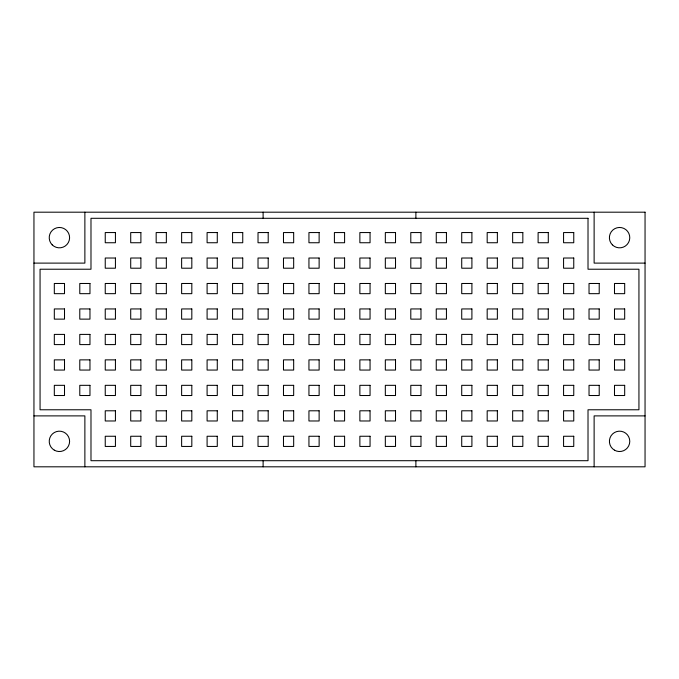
<?xml version="1.0" encoding="UTF-8"?>
<svg xmlns="http://www.w3.org/2000/svg" width="679" height="679" viewBox="0 0 679 679"><rect width="100%" height="100%" fill="white"/><g stroke="black" fill="none" stroke-linecap="round" stroke-linejoin="round"><path stroke-width="1.02" d="M33.95 263.113L84.875 263.113L84.875 212.188M645.05 263.113L594.125 263.113L594.125 212.188M33.95 415.887L84.875 415.887L84.875 466.812M645.05 415.887L594.125 415.887L594.125 466.812M415.887 212.188L415.887 218.298M415.887 460.701L415.887 466.812M263.113 212.188L263.113 218.298M263.113 460.701L263.113 466.812M645.05 212.188L33.95 212.188L33.95 466.812L645.05 466.812L645.05 212.188M588.014 218.298L90.986 218.298L90.986 269.224L40.061 269.224L40.061 409.776L90.986 409.776L90.986 460.701L588.014 460.701L588.014 409.776L638.939 409.776L638.939 269.224L588.014 269.224L588.014 218.298M115.43 232.558L105.245 232.558L105.245 242.743L115.43 242.743L115.43 232.558M140.893 232.558L130.708 232.558L130.708 242.743L140.893 242.743L140.893 232.558M166.355 232.558L156.17 232.558L156.17 242.743L166.355 242.743L166.355 232.558M191.817 232.558L181.632 232.558L181.632 242.743L191.817 242.743L191.817 232.558M217.28 232.558L207.095 232.558L207.095 242.743L217.28 242.743L217.28 232.558M242.743 232.558L232.558 232.558L232.558 242.743L242.743 242.743L242.743 232.558M268.205 232.558L258.02 232.558L258.02 242.743L268.205 242.743L268.205 232.558M293.668 232.558L283.483 232.558L283.483 242.743L293.668 242.743L293.668 232.558M319.13 232.558L308.945 232.558L308.945 242.743L319.13 242.743L319.13 232.558M344.593 232.558L334.408 232.558L334.408 242.743L344.593 242.743L344.593 232.558M370.055 232.558L359.87 232.558L359.87 242.743L370.055 242.743L370.055 232.558M395.517 232.558L385.332 232.558L385.332 242.743L395.517 242.743L395.517 232.558M420.98 232.558L410.795 232.558L410.795 242.743L420.98 242.743L420.98 232.558M446.442 232.558L436.257 232.558L436.257 242.743L446.442 242.743L446.442 232.558M471.905 232.558L461.72 232.558L461.72 242.743L471.905 242.743L471.905 232.558M497.368 232.558L487.183 232.558L487.183 242.743L497.368 242.743L497.368 232.558M522.83 232.558L512.645 232.558L512.645 242.743L522.83 242.743L522.83 232.558M548.293 232.558L538.107 232.558L538.107 242.743L548.293 242.743L548.293 232.558M573.755 232.558L563.57 232.558L563.57 242.743L573.755 242.743L573.755 232.558M115.43 258.02L105.245 258.02L105.245 268.205L115.43 268.205L115.43 258.02M140.893 258.02L130.708 258.02L130.708 268.205L140.893 268.205L140.893 258.02M166.355 258.02L156.17 258.02L156.17 268.205L166.355 268.205L166.355 258.02M191.817 258.02L181.632 258.02L181.632 268.205L191.817 268.205L191.817 258.02M217.28 258.02L207.095 258.02L207.095 268.205L217.28 268.205L217.28 258.02M242.743 258.02L232.558 258.02L232.558 268.205L242.743 268.205L242.743 258.02M268.205 258.02L258.02 258.02L258.02 268.205L268.205 268.205L268.205 258.02M293.668 258.02L283.483 258.02L283.483 268.205L293.668 268.205L293.668 258.02M319.13 258.02L308.945 258.02L308.945 268.205L319.13 268.205L319.13 258.02M344.593 258.02L334.408 258.02L334.408 268.205L344.593 268.205L344.593 258.02M370.055 258.02L359.87 258.02L359.87 268.205L370.055 268.205L370.055 258.02M395.517 258.02L385.332 258.02L385.332 268.205L395.517 268.205L395.517 258.02M420.98 258.02L410.795 258.02L410.795 268.205L420.98 268.205L420.98 258.02M446.442 258.02L436.257 258.02L436.257 268.205L446.442 268.205L446.442 258.02M471.905 258.02L461.72 258.02L461.72 268.205L471.905 268.205L471.905 258.02M497.368 258.02L487.183 258.02L487.183 268.205L497.368 268.205L497.368 258.02M522.83 258.02L512.645 258.02L512.645 268.205L522.83 268.205L522.83 258.02M548.293 258.02L538.107 258.02L538.107 268.205L548.293 268.205L548.293 258.02M573.755 258.02L563.57 258.02L563.57 268.205L573.755 268.205L573.755 258.02M64.505 283.483L54.32 283.483L54.32 293.668L64.505 293.668L64.505 283.483M89.968 283.483L79.782 283.483L79.782 293.668L89.968 293.668L89.968 283.483M115.43 283.483L105.245 283.483L105.245 293.668L115.43 293.668L115.43 283.483M140.893 283.483L130.708 283.483L130.708 293.668L140.893 293.668L140.893 283.483M166.355 283.483L156.17 283.483L156.17 293.668L166.355 293.668L166.355 283.483M191.817 283.483L181.632 283.483L181.632 293.668L191.817 293.668L191.817 283.483M217.28 283.483L207.095 283.483L207.095 293.668L217.28 293.668L217.28 283.483M242.743 283.483L232.558 283.483L232.558 293.668L242.743 293.668L242.743 283.483M268.205 283.483L258.02 283.483L258.02 293.668L268.205 293.668L268.205 283.483M293.668 283.483L283.483 283.483L283.483 293.668L293.668 293.668L293.668 283.483M319.13 283.483L308.945 283.483L308.945 293.668L319.13 293.668L319.13 283.483M344.593 283.483L334.408 283.483L334.408 293.668L344.593 293.668L344.593 283.483M370.055 283.483L359.87 283.483L359.87 293.668L370.055 293.668L370.055 283.483M395.517 283.483L385.332 283.483L385.332 293.668L395.517 293.668L395.517 283.483M420.98 283.483L410.795 283.483L410.795 293.668L420.98 293.668L420.98 283.483M446.442 283.483L436.257 283.483L436.257 293.668L446.442 293.668L446.442 283.483M471.905 283.483L461.72 283.483L461.72 293.668L471.905 293.668L471.905 283.483M497.368 283.483L487.183 283.483L487.183 293.668L497.368 293.668L497.368 283.483M522.83 283.483L512.645 283.483L512.645 293.668L522.83 293.668L522.83 283.483M548.293 283.483L538.107 283.483L538.107 293.668L548.293 293.668L548.293 283.483M573.755 283.483L563.57 283.483L563.57 293.668L573.755 293.668L573.755 283.483M599.217 283.483L589.033 283.483L589.033 293.668L599.217 293.668L599.217 283.483M624.68 283.483L614.495 283.483L614.495 293.668L624.68 293.668L624.68 283.483M64.505 308.945L54.32 308.945L54.32 319.13L64.505 319.13L64.505 308.945M89.968 308.945L79.782 308.945L79.782 319.13L89.968 319.13L89.968 308.945M115.43 308.945L105.245 308.945L105.245 319.13L115.43 319.13L115.43 308.945M140.893 308.945L130.708 308.945L130.708 319.13L140.893 319.13L140.893 308.945M166.355 308.945L156.17 308.945L156.17 319.13L166.355 319.13L166.355 308.945M191.817 308.945L181.632 308.945L181.632 319.13L191.817 319.13L191.817 308.945M217.28 308.945L207.095 308.945L207.095 319.13L217.28 319.13L217.28 308.945M242.743 308.945L232.558 308.945L232.558 319.13L242.743 319.13L242.743 308.945M268.205 308.945L258.02 308.945L258.02 319.13L268.205 319.13L268.205 308.945M293.668 308.945L283.483 308.945L283.483 319.13L293.668 319.13L293.668 308.945M319.13 308.945L308.945 308.945L308.945 319.13L319.13 319.13L319.13 308.945M344.593 308.945L334.408 308.945L334.408 319.13L344.593 319.13L344.593 308.945M370.055 308.945L359.87 308.945L359.87 319.13L370.055 319.13L370.055 308.945M395.517 308.945L385.332 308.945L385.332 319.13L395.517 319.13L395.517 308.945M420.98 308.945L410.795 308.945L410.795 319.13L420.98 319.13L420.98 308.945M446.442 308.945L436.257 308.945L436.257 319.13L446.442 319.13L446.442 308.945M471.905 308.945L461.72 308.945L461.72 319.13L471.905 319.13L471.905 308.945M497.368 308.945L487.183 308.945L487.183 319.13L497.368 319.13L497.368 308.945M522.83 308.945L512.645 308.945L512.645 319.13L522.83 319.13L522.83 308.945M548.293 308.945L538.107 308.945L538.107 319.13L548.293 319.13L548.293 308.945M573.755 308.945L563.57 308.945L563.57 319.13L573.755 319.13L573.755 308.945M599.217 308.945L589.033 308.945L589.033 319.13L599.217 319.13L599.217 308.945M624.68 308.945L614.495 308.945L614.495 319.13L624.68 319.13L624.68 308.945M64.505 334.408L54.32 334.408L54.32 344.593L64.505 344.593L64.505 334.408M89.968 334.408L79.782 334.408L79.782 344.593L89.968 344.593L89.968 334.408M115.43 334.408L105.245 334.408L105.245 344.593L115.43 344.593L115.43 334.408M140.893 334.408L130.708 334.408L130.708 344.593L140.893 344.593L140.893 334.408M166.355 334.408L156.17 334.408L156.17 344.593L166.355 344.593L166.355 334.408M191.817 334.408L181.632 334.408L181.632 344.593L191.817 344.593L191.817 334.408M217.28 334.408L207.095 334.408L207.095 344.593L217.28 344.593L217.28 334.408M242.743 334.408L232.558 334.408L232.558 344.593L242.743 344.593L242.743 334.408M268.205 334.408L258.02 334.408L258.02 344.593L268.205 344.593L268.205 334.408M293.668 334.408L283.483 334.408L283.483 344.593L293.668 344.593L293.668 334.408M319.13 334.408L308.945 334.408L308.945 344.593L319.13 344.593L319.13 334.408M344.593 334.408L334.408 334.408L334.408 344.593L344.593 344.593L344.593 334.408M370.055 334.408L359.87 334.408L359.87 344.593L370.055 344.593L370.055 334.408M395.517 334.408L385.332 334.408L385.332 344.593L395.517 344.593L395.517 334.408M420.98 334.408L410.795 334.408L410.795 344.593L420.98 344.593L420.98 334.408M446.442 334.408L436.257 334.408L436.257 344.593L446.442 344.593L446.442 334.408M471.905 334.408L461.72 334.408L461.72 344.593L471.905 344.593L471.905 334.408M497.368 334.408L487.183 334.408L487.183 344.593L497.368 344.593L497.368 334.408M522.83 334.408L512.645 334.408L512.645 344.593L522.83 344.593L522.83 334.408M548.293 334.408L538.107 334.408L538.107 344.593L548.293 344.593L548.293 334.408M573.755 334.408L563.57 334.408L563.57 344.593L573.755 344.593L573.755 334.408M599.217 334.408L589.033 334.408L589.033 344.593L599.217 344.593L599.217 334.408M624.68 334.408L614.495 334.408L614.495 344.593L624.68 344.593L624.68 334.408M64.505 359.87L54.32 359.87L54.32 370.055L64.505 370.055L64.505 359.87M89.968 359.87L79.782 359.87L79.782 370.055L89.968 370.055L89.968 359.87M115.43 359.87L105.245 359.87L105.245 370.055L115.43 370.055L115.43 359.87M140.893 359.87L130.708 359.87L130.708 370.055L140.893 370.055L140.893 359.87M166.355 359.87L156.17 359.87L156.17 370.055L166.355 370.055L166.355 359.87M191.817 359.87L181.632 359.87L181.632 370.055L191.817 370.055L191.817 359.87M217.28 359.87L207.095 359.87L207.095 370.055L217.28 370.055L217.28 359.87M242.743 359.87L232.558 359.87L232.558 370.055L242.743 370.055L242.743 359.87M268.205 359.87L258.02 359.87L258.02 370.055L268.205 370.055L268.205 359.87M293.668 359.87L283.483 359.87L283.483 370.055L293.668 370.055L293.668 359.87M319.13 359.87L308.945 359.87L308.945 370.055L319.13 370.055L319.13 359.87M344.593 359.87L334.408 359.87L334.408 370.055L344.593 370.055L344.593 359.87M370.055 359.87L359.87 359.87L359.87 370.055L370.055 370.055L370.055 359.87M395.517 359.87L385.332 359.87L385.332 370.055L395.517 370.055L395.517 359.87M420.98 359.87L410.795 359.87L410.795 370.055L420.98 370.055L420.98 359.87M446.442 359.87L436.257 359.87L436.257 370.055L446.442 370.055L446.442 359.87M471.905 359.87L461.72 359.87L461.72 370.055L471.905 370.055L471.905 359.87M497.368 359.87L487.183 359.87L487.183 370.055L497.368 370.055L497.368 359.87M522.83 359.87L512.645 359.87L512.645 370.055L522.83 370.055L522.83 359.87M548.293 359.87L538.107 359.87L538.107 370.055L548.293 370.055L548.293 359.87M573.755 359.87L563.57 359.87L563.57 370.055L573.755 370.055L573.755 359.87M599.217 359.87L589.033 359.87L589.033 370.055L599.217 370.055L599.217 359.87M624.68 359.87L614.495 359.87L614.495 370.055L624.68 370.055L624.68 359.87M64.505 385.332L54.32 385.332L54.32 395.517L64.505 395.517L64.505 385.332M89.968 385.332L79.782 385.332L79.782 395.517L89.968 395.517L89.968 385.332M115.43 385.332L105.245 385.332L105.245 395.517L115.43 395.517L115.43 385.332M140.893 385.332L130.708 385.332L130.708 395.517L140.893 395.517L140.893 385.332M166.355 385.332L156.17 385.332L156.17 395.517L166.355 395.517L166.355 385.332M191.817 385.332L181.632 385.332L181.632 395.517L191.817 395.517L191.817 385.332M217.28 385.332L207.095 385.332L207.095 395.517L217.28 395.517L217.28 385.332M242.743 385.332L232.558 385.332L232.558 395.517L242.743 395.517L242.743 385.332M268.205 385.332L258.02 385.332L258.02 395.517L268.205 395.517L268.205 385.332M293.668 385.332L283.483 385.332L283.483 395.517L293.668 395.517L293.668 385.332M319.13 385.332L308.945 385.332L308.945 395.517L319.13 395.517L319.13 385.332M344.593 385.332L334.408 385.332L334.408 395.517L344.593 395.517L344.593 385.332M370.055 385.332L359.87 385.332L359.87 395.517L370.055 395.517L370.055 385.332M395.517 385.332L385.332 385.332L385.332 395.517L395.517 395.517L395.517 385.332M420.98 385.332L410.795 385.332L410.795 395.517L420.98 395.517L420.98 385.332M446.442 385.332L436.257 385.332L436.257 395.517L446.442 395.517L446.442 385.332M471.905 385.332L461.72 385.332L461.72 395.517L471.905 395.517L471.905 385.332M497.368 385.332L487.183 385.332L487.183 395.517L497.368 395.517L497.368 385.332M522.83 385.332L512.645 385.332L512.645 395.517L522.83 395.517L522.83 385.332M548.293 385.332L538.107 385.332L538.107 395.517L548.293 395.517L548.293 385.332M573.755 385.332L563.57 385.332L563.57 395.517L573.755 395.517L573.755 385.332M599.217 385.332L589.033 385.332L589.033 395.517L599.217 395.517L599.217 385.332M624.68 385.332L614.495 385.332L614.495 395.517L624.68 395.517L624.68 385.332M115.43 410.795L105.245 410.795L105.245 420.98L115.43 420.98L115.43 410.795M140.893 410.795L130.708 410.795L130.708 420.98L140.893 420.98L140.893 410.795M166.355 410.795L156.17 410.795L156.17 420.98L166.355 420.98L166.355 410.795M191.817 410.795L181.632 410.795L181.632 420.98L191.817 420.98L191.817 410.795M217.28 410.795L207.095 410.795L207.095 420.98L217.28 420.98L217.28 410.795M242.743 410.795L232.558 410.795L232.558 420.98L242.743 420.98L242.743 410.795M268.205 410.795L258.02 410.795L258.02 420.98L268.205 420.98L268.205 410.795M293.668 410.795L283.483 410.795L283.483 420.98L293.668 420.98L293.668 410.795M319.13 410.795L308.945 410.795L308.945 420.98L319.13 420.98L319.13 410.795M344.593 410.795L334.408 410.795L334.408 420.98L344.593 420.98L344.593 410.795M370.055 410.795L359.87 410.795L359.87 420.98L370.055 420.98L370.055 410.795M395.517 410.795L385.332 410.795L385.332 420.98L395.517 420.98L395.517 410.795M420.98 410.795L410.795 410.795L410.795 420.98L420.98 420.98L420.98 410.795M446.442 410.795L436.257 410.795L436.257 420.98L446.442 420.98L446.442 410.795M471.905 410.795L461.72 410.795L461.72 420.98L471.905 420.98L471.905 410.795M497.368 410.795L487.183 410.795L487.183 420.98L497.368 420.98L497.368 410.795M522.83 410.795L512.645 410.795L512.645 420.98L522.83 420.98L522.83 410.795M548.293 410.795L538.107 410.795L538.107 420.98L548.293 420.98L548.293 410.795M573.755 410.795L563.57 410.795L563.57 420.98L573.755 420.98L573.755 410.795M115.43 436.257L105.245 436.257L105.245 446.442L115.43 446.442L115.43 436.257M140.893 436.257L130.708 436.257L130.708 446.442L140.893 446.442L140.893 436.257M166.355 436.257L156.17 436.257L156.17 446.442L166.355 446.442L166.355 436.257M191.817 436.257L181.632 436.257L181.632 446.442L191.817 446.442L191.817 436.257M217.28 436.257L207.095 436.257L207.095 446.442L217.28 446.442L217.28 436.257M242.743 436.257L232.558 436.257L232.558 446.442L242.743 446.442L242.743 436.257M268.205 436.257L258.02 436.257L258.02 446.442L268.205 446.442L268.205 436.257M293.668 436.257L283.483 436.257L283.483 446.442L293.668 446.442L293.668 436.257M319.13 436.257L308.945 436.257L308.945 446.442L319.13 446.442L319.13 436.257M344.593 436.257L334.408 436.257L334.408 446.442L344.593 446.442L344.593 436.257M370.055 436.257L359.87 436.257L359.87 446.442L370.055 446.442L370.055 436.257M395.517 436.257L385.332 436.257L385.332 446.442L395.517 446.442L395.517 436.257M420.98 436.257L410.795 436.257L410.795 446.442L420.98 446.442L420.98 436.257M446.442 436.257L436.257 436.257L436.257 446.442L446.442 446.442L446.442 436.257M471.905 436.257L461.72 436.257L461.72 446.442L471.905 446.442L471.905 436.257M497.368 436.257L487.183 436.257L487.183 446.442L497.368 446.442L497.368 436.257M522.83 436.257L512.645 436.257L512.645 446.442L522.83 446.442L522.83 436.257M548.293 436.257L538.107 436.257L538.107 446.442L548.293 446.442L548.293 436.257M573.755 436.257L563.57 436.257L563.57 446.442L573.755 446.442L573.755 436.257M54.32 450.169A10.185 10.185 0 0 0 69.597 441.35A10.185 10.185 0 0 0 54.32 432.531A10.185 10.185 0 0 0 54.32 450.169M52.207 244.856A10.185 10.185 0 0 0 69.25 240.29A10.185 10.185 0 0 0 56.773 227.813A10.185 10.185 0 0 0 52.207 244.856M614.495 450.169A10.185 10.185 0 0 0 629.773 441.35A10.185 10.185 0 0 0 614.495 432.531A10.185 10.185 0 0 0 614.495 450.169M612.382 244.856A10.185 10.185 0 0 0 629.425 240.29A10.185 10.185 0 0 0 616.948 227.813A10.185 10.185 0 0 0 612.382 244.856"/></g></svg>
